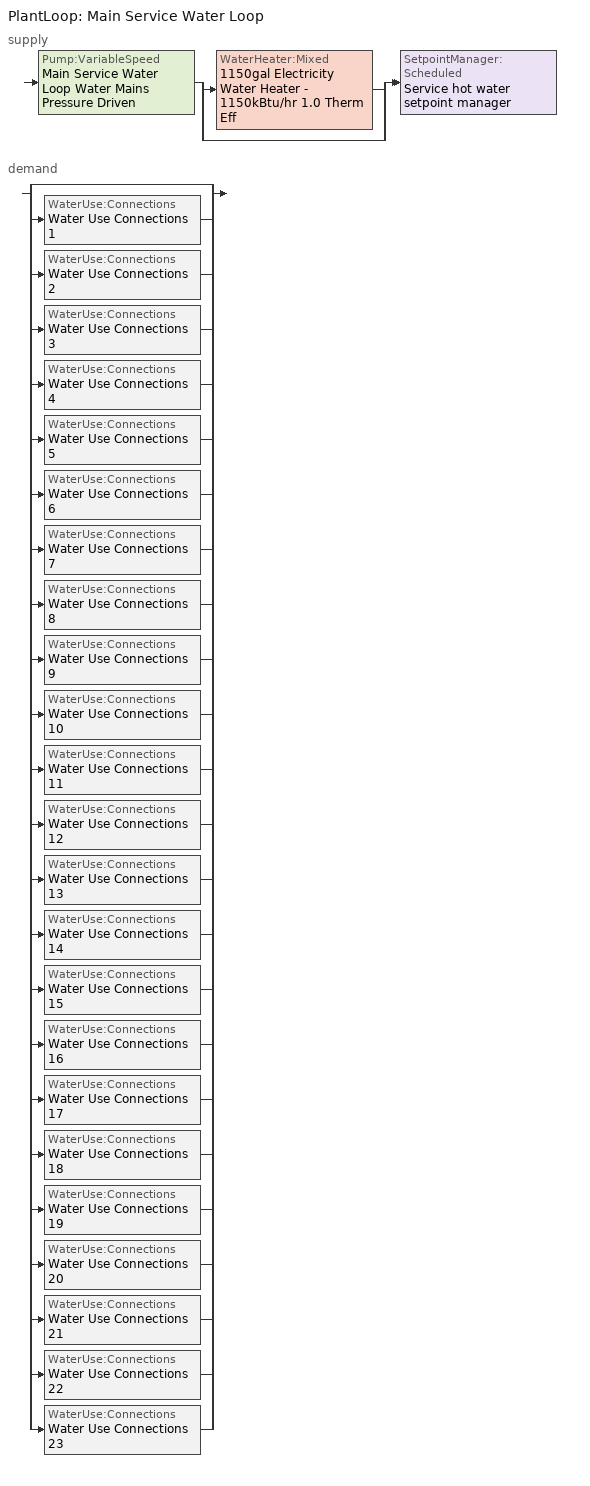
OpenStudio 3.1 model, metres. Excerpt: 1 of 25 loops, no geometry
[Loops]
PlantLoop 'Main Service Water Loop'
 supply: Pump:VariableSpeed 'Main Service Water Loop Water Mains Pressure Driven' > split
  | WaterHeater:Mixed '1150gal Electricity Water Heater - 1150kBtu/hr 1.0 Therm Eff'
  | bypass
  join > SetpointManager:Scheduled 'Service hot water setpoint manager'
 demand: split
  | bypass
  | WaterUse:Connections 'Water Use Connections 1'
  | WaterUse:Connections 'Water Use Connections 2'
  | WaterUse:Connections 'Water Use Connections 3'
  | WaterUse:Connections 'Water Use Connections 4'
  | WaterUse:Connections 'Water Use Connections 5'
  | WaterUse:Connections 'Water Use Connections 6'
  | WaterUse:Connections 'Water Use Connections 7'
  | WaterUse:Connections 'Water Use Connections 8'
  | WaterUse:Connections 'Water Use Connections 9'
  | WaterUse:Connections 'Water Use Connections 10'
  | WaterUse:Connections 'Water Use Connections 11'
  | WaterUse:Connections 'Water Use Connections 12'
  | WaterUse:Connections 'Water Use Connections 13'
  | WaterUse:Connections 'Water Use Connections 14'
  | WaterUse:Connections 'Water Use Connections 15'
  | WaterUse:Connections 'Water Use Connections 16'
  | WaterUse:Connections 'Water Use Connections 17'
  | WaterUse:Connections 'Water Use Connections 18'
  | WaterUse:Connections 'Water Use Connections 19'
  | WaterUse:Connections 'Water Use Connections 20'
  | WaterUse:Connections 'Water Use Connections 21'
  | WaterUse:Connections 'Water Use Connections 22'
  | WaterUse:Connections 'Water Use Connections 23'
[PlantLoop]
Main Service Water Loop: Glycol Concentration=0; Maximum Loop Temperature {C}=60; Minimum Loop Temperature {C}=10; Plant Loop Volume {m3}=Autocalculate; Load Distribution Scheme=Optimal
[Sizing:Plant]
Main Service Water Loop: Loop Type=Heating; Design Loop Exit Temperature {C}=60; Loop Design Temperature Difference {deltaC}=5; Sizing Option=NonCoincident; Zone Timesteps in Averaging Window=1; Coincident Sizing Factor Mode=None
[SetpointManager:Scheduled]
Service hot water setpoint manager: Control Variable=Temperature; Schedule=Service Water Loop Temp - 140F; Setpoint Node or NodeList=Main Service Water Loop Supply Outlet Node
[Pump:VariableSpeed]
Main Service Water Loop Water Mains Pressure Driven: Rated Pump Head {Pa}=0.001; Motor Efficiency=0.855; Pump Control Type=Continuous; Skin Loss Radiative Fraction=0.5; Design Power Sizing Method=PowerPerFlowPerPressure; Design Electric Power per Unit Flow Rate {W/(m3/s)}=348701.1; Design Shaft Power per Unit Flow Rate per Unit Head {W-s/m3-Pa}=1.28205; Design Minimum Flow Rate Fraction=0
[WaterHeater:Mixed]
1150gal Electricity Water Heater - 1150kBtu/hr 1.0 Therm Eff: Tank Volume {m3}=4.35322; Setpoint Temperature Schedule=Service Water Loop Temp - 140F; Deadband Temperature Difference {deltaC}=2; Maximum Temperature Limit {C}=60; Heater Control Type=Cycle; Heater Maximum Capacity {W}=337032; Heater Fuel Type=Electricity; Heater Thermal Efficiency=1; Off Cycle Parasitic Fuel Consumption Rate {W}=1889; Off Cycle Parasitic Fuel Type=Electricity; Off Cycle Parasitic Heat Fraction to Tank=0; On Cycle Parasitic Fuel Consumption Rate {W}=1889; On Cycle Parasitic Fuel Type=Electricity; On Cycle Parasitic Heat Fraction to Tank=0; Ambient Temperature Indicator=Schedule; Ambient Temperature Schedule=Water Heater Ambient Temp Schedule - 71.6f; Off Cycle Loss Coefficient to Ambient Temperature {W/K}=46.3637; On Cycle Loss Coefficient to Ambient Temperature {W/K}=46.3637; Use Side Effectiveness=1; Source Side Effectiveness=1; Use Side Design Flow Rate {m3/s}=autosize; Source Side Design Flow Rate {m3/s}=autosize; Indirect Water Heating Recovery Time {hr}=1.5; Source Side Flow Control Mode=IndirectHeatPrimarySetpoint
[WaterUse:Connections]
Name | Water Use Equipment Name 1
Water Use Connections 1 | G N1 Apartment Service Water Use 0.06gpm
Water Use Connections 2 | G N2 Apartment Service Water Use 0.06gpm
Water Use Connections 3 | G NE Apartment Service Water Use 0.06gpm
Water Use Connections 4 | G NW Apartment Service Water Use 0.06gpm
Water Use Connections 5 | G S1 Apartment Service Water Use 0.06gpm
Water Use Connections 6 | G S2 Apartment Service Water Use 0.06gpm
Water Use Connections 7 | G SW Apartment Service Water Use 0.06gpm
Water Use Connections 8 | M N1 Apartment Service Water Use 0.12gpm
Water Use Connections 9 | M N2 Apartment Service Water Use 0.12gpm
Water Use Connections 10 | M NE Apartment Service Water Use 0.12gpm
Water Use Connections 11 | M NW Apartment Service Water Use 0.12gpm
Water Use Connections 12 | M S1 Apartment Service Water Use 0.12gpm
Water Use Connections 13 | M S2 Apartment Service Water Use 0.12gpm
Water Use Connections 14 | M SE Apartment Service Water Use 0.12gpm
Water Use Connections 15 | M SW Apartment Service Water Use 0.12gpm
Water Use Connections 16 | T N1 Apartment Service Water Use 0.06gpm
Water Use Connections 17 | T N2 Apartment Service Water Use 0.06gpm
Water Use Connections 18 | T S1 Apartment Service Water Use 0.06gpm
Water Use Connections 19 | T S2 Apartment Service Water Use 0.06gpm
Water Use Connections 20 | T NE Apartment Service Water Use 0.06gpm
Water Use Connections 21 | T NW Apartment Service Water Use 0.06gpm
Water Use Connections 22 | T SE Apartment Service Water Use 0.06gpm
Water Use Connections 23 | T SW Apartment Service Water Use 0.06gpm
[WaterUse:Equipment:Definition] Sensible Fraction Schedule=Fraction Sensible - 0.2; Latent Fraction Schedule=Fraction Latent - 0.05
Name | Peak Flow Rate {m3/s} | Target Temperature Schedule
G N1 Apartment Service Water Use Def 0.06gpm | 3.65885e-06 | Mixed Water At Faucet Temp - 140F
G N2 Apartment Service Water Use Def 0.06gpm | 3.65885e-06 | Mixed Water At Faucet Temp - 140F 1
G NE Apartment Service Water Use Def 0.06gpm | 3.65885e-06 | Mixed Water At Faucet Temp - 140F 2
G NW Apartment Service Water Use Def 0.06gpm | 3.65885e-06 | Mixed Water At Faucet Temp - 140F 3
G S1 Apartment Service Water Use Def 0.06gpm | 3.65885e-06 | Mixed Water At Faucet Temp - 140F 4
G S2 Apartment Service Water Use Def 0.06gpm | 3.65885e-06 | Mixed Water At Faucet Temp - 140F 5
G SW Apartment Service Water Use Def 0.06gpm | 3.65885e-06 | Mixed Water At Faucet Temp - 140F 6
M N1 Apartment Service Water Use Def 0.12gpm | 7.3177e-06 | Mixed Water At Faucet Temp - 140F 7
M N2 Apartment Service Water Use Def 0.12gpm | 7.3177e-06 | Mixed Water At Faucet Temp - 140F 8
M NE Apartment Service Water Use Def 0.12gpm | 7.3177e-06 | Mixed Water At Faucet Temp - 140F 9
M NW Apartment Service Water Use Def 0.12gpm | 7.3177e-06 | Mixed Water At Faucet Temp - 140F 10
M S1 Apartment Service Water Use Def 0.12gpm | 7.3177e-06 | Mixed Water At Faucet Temp - 140F 11
M S2 Apartment Service Water Use Def 0.12gpm | 7.3177e-06 | Mixed Water At Faucet Temp - 140F 12
M SE Apartment Service Water Use Def 0.12gpm | 7.3177e-06 | Mixed Water At Faucet Temp - 140F 13
M SW Apartment Service Water Use Def 0.12gpm | 7.3177e-06 | Mixed Water At Faucet Temp - 140F 14
T N1 Apartment Service Water Use Def 0.06gpm | 3.65885e-06 | Mixed Water At Faucet Temp - 140F 15
T N2 Apartment Service Water Use Def 0.06gpm | 3.65885e-06 | Mixed Water At Faucet Temp - 140F 16
T S1 Apartment Service Water Use Def 0.06gpm | 3.65885e-06 | Mixed Water At Faucet Temp - 140F 17
T S2 Apartment Service Water Use Def 0.06gpm | 3.65885e-06 | Mixed Water At Faucet Temp - 140F 18
T NE Apartment Service Water Use Def 0.06gpm | 3.65885e-06 | Mixed Water At Faucet Temp - 140F 19
T NW Apartment Service Water Use Def 0.06gpm | 3.65885e-06 | Mixed Water At Faucet Temp - 140F 20
T SE Apartment Service Water Use Def 0.06gpm | 3.65885e-06 | Mixed Water At Faucet Temp - 140F 21
T SW Apartment Service Water Use Def 0.06gpm | 3.65885e-06 | Mixed Water At Faucet Temp - 140F 22
[WaterUse:Equipment] Flow Rate Fraction Schedule=ApartmentMidRise APT_DHW_SCH
Name | Water Use Equipment Definition
G N1 Apartment Service Water Use 0.06gpm | G N1 Apartment Service Water Use Def 0.06gpm
G N2 Apartment Service Water Use 0.06gpm | G N2 Apartment Service Water Use Def 0.06gpm
G NE Apartment Service Water Use 0.06gpm | G NE Apartment Service Water Use Def 0.06gpm
G NW Apartment Service Water Use 0.06gpm | G NW Apartment Service Water Use Def 0.06gpm
G S1 Apartment Service Water Use 0.06gpm | G S1 Apartment Service Water Use Def 0.06gpm
G S2 Apartment Service Water Use 0.06gpm | G S2 Apartment Service Water Use Def 0.06gpm
G SW Apartment Service Water Use 0.06gpm | G SW Apartment Service Water Use Def 0.06gpm
M N1 Apartment Service Water Use 0.12gpm | M N1 Apartment Service Water Use Def 0.12gpm
M N2 Apartment Service Water Use 0.12gpm | M N2 Apartment Service Water Use Def 0.12gpm
M NE Apartment Service Water Use 0.12gpm | M NE Apartment Service Water Use Def 0.12gpm
M NW Apartment Service Water Use 0.12gpm | M NW Apartment Service Water Use Def 0.12gpm
M S1 Apartment Service Water Use 0.12gpm | M S1 Apartment Service Water Use Def 0.12gpm
M S2 Apartment Service Water Use 0.12gpm | M S2 Apartment Service Water Use Def 0.12gpm
M SE Apartment Service Water Use 0.12gpm | M SE Apartment Service Water Use Def 0.12gpm
M SW Apartment Service Water Use 0.12gpm | M SW Apartment Service Water Use Def 0.12gpm
T N1 Apartment Service Water Use 0.06gpm | T N1 Apartment Service Water Use Def 0.06gpm
T N2 Apartment Service Water Use 0.06gpm | T N2 Apartment Service Water Use Def 0.06gpm
T S1 Apartment Service Water Use 0.06gpm | T S1 Apartment Service Water Use Def 0.06gpm
T S2 Apartment Service Water Use 0.06gpm | T S2 Apartment Service Water Use Def 0.06gpm
T NE Apartment Service Water Use 0.06gpm | T NE Apartment Service Water Use Def 0.06gpm
T NW Apartment Service Water Use 0.06gpm | T NW Apartment Service Water Use Def 0.06gpm
T SE Apartment Service Water Use 0.06gpm | T SE Apartment Service Water Use Def 0.06gpm
T SW Apartment Service Water Use 0.06gpm | T SW Apartment Service Water Use Def 0.06gpm
[Schedule:Ruleset]
Service Water Loop Temp - 140F: Default Day Schedule=Service Water Loop Temp - 140F Default
Water Heater Ambient Temp Schedule - 71.6f: Default Day Schedule=Water Heater Ambient Temp Schedule - 71.6f Default
Fraction Sensible - 0.2: Default Day Schedule=Fraction Sensible - 0.2 Default
Fraction Latent - 0.05: Default Day Schedule=Fraction Latent - 0.05 Default
Mixed Water At Faucet Temp - 140F: Default Day Schedule=Mixed Water At Faucet Temp - 140F Default
ApartmentMidRise APT_DHW_SCH: Default Day Schedule=ApartmentMidRise APT_DHW_SCH Default; Summer Design Day Schedule=ApartmentMidRise APT_DHW_SCH Summer Design Day; Winter Design Day Schedule=ApartmentMidRise APT_DHW_SCH Winter Design Day
Mixed Water At Faucet Temp - 140F 1: Default Day Schedule=Mixed Water At Faucet Temp - 140F Default 1
Mixed Water At Faucet Temp - 140F 2: Default Day Schedule=Mixed Water At Faucet Temp - 140F Default 2
Mixed Water At Faucet Temp - 140F 3: Default Day Schedule=Mixed Water At Faucet Temp - 140F Default 3
Mixed Water At Faucet Temp - 140F 4: Default Day Schedule=Mixed Water At Faucet Temp - 140F Default 4
Mixed Water At Faucet Temp - 140F 5: Default Day Schedule=Mixed Water At Faucet Temp - 140F Default 5
Mixed Water At Faucet Temp - 140F 6: Default Day Schedule=Mixed Water At Faucet Temp - 140F Default 6
Mixed Water At Faucet Temp - 140F 7: Default Day Schedule=Mixed Water At Faucet Temp - 140F Default 7
Mixed Water At Faucet Temp - 140F 8: Default Day Schedule=Mixed Water At Faucet Temp - 140F Default 8
Mixed Water At Faucet Temp - 140F 9: Default Day Schedule=Mixed Water At Faucet Temp - 140F Default 9
Mixed Water At Faucet Temp - 140F 10: Default Day Schedule=Mixed Water At Faucet Temp - 140F Default 10
Mixed Water At Faucet Temp - 140F 11: Default Day Schedule=Mixed Water At Faucet Temp - 140F Default 11
Mixed Water At Faucet Temp - 140F 12: Default Day Schedule=Mixed Water At Faucet Temp - 140F Default 12
Mixed Water At Faucet Temp - 140F 13: Default Day Schedule=Mixed Water At Faucet Temp - 140F Default 13
Mixed Water At Faucet Temp - 140F 14: Default Day Schedule=Mixed Water At Faucet Temp - 140F Default 14
Mixed Water At Faucet Temp - 140F 15: Default Day Schedule=Mixed Water At Faucet Temp - 140F Default 15
Mixed Water At Faucet Temp - 140F 16: Default Day Schedule=Mixed Water At Faucet Temp - 140F Default 16
Mixed Water At Faucet Temp - 140F 17: Default Day Schedule=Mixed Water At Faucet Temp - 140F Default 17
Mixed Water At Faucet Temp - 140F 18: Default Day Schedule=Mixed Water At Faucet Temp - 140F Default 18
Mixed Water At Faucet Temp - 140F 19: Default Day Schedule=Mixed Water At Faucet Temp - 140F Default 19
Mixed Water At Faucet Temp - 140F 20: Default Day Schedule=Mixed Water At Faucet Temp - 140F Default 20
Mixed Water At Faucet Temp - 140F 21: Default Day Schedule=Mixed Water At Faucet Temp - 140F Default 21
Mixed Water At Faucet Temp - 140F 22: Default Day Schedule=Mixed Water At Faucet Temp - 140F Default 22
[Schedule:Day]
Service Water Loop Temp - 140F Default; Mixed Water At Faucet Temp - 140F Default; Mixed Water At Faucet Temp - 140F Default 1; Mixed Water At Faucet Temp - 140F Default 2; Mixed Water At Faucet Temp - 140F Default 3; Mixed Water At Faucet Temp - 140F Default 4; Mixed Water At Faucet Temp - 140F Default 5; Mixed Water At Faucet Temp - 140F Default 6; Mixed Water At Faucet Temp - 140F Default 7; Mixed Water At Faucet Temp - 140F Default 8; Mixed Water At Faucet Temp - 140F Default 9; Mixed Water At Faucet Temp - 140F Default 10; Mixed Water At Faucet Temp - 140F Default 11; Mixed Water At Faucet Temp - 140F Default 12; Mixed Water At Faucet Temp - 140F Default 13; Mixed Water At Faucet Temp - 140F Default 14; Mixed Water At Faucet Temp - 140F Default 15; Mixed Water At Faucet Temp - 140F Default 16; Mixed Water At Faucet Temp - 140F Default 17; Mixed Water At Faucet Temp - 140F Default 18; Mixed Water At Faucet Temp - 140F Default 19; Mixed Water At Faucet Temp - 140F Default 20; Mixed Water At Faucet Temp - 140F Default 21; Mixed Water At Faucet Temp - 140F Default 22: 24, 0, 60
Water Heater Ambient Temp Schedule - 71.6f Default: 24, 0, 22
Fraction Sensible - 0.2 Default: 24, 0, 0.2
Fraction Latent - 0.05 Default: 24, 0, 0.05
ApartmentMidRise APT_DHW_SCH Default; ApartmentMidRise APT_DHW_SCH Winter Design Day; ApartmentMidRise APT_DHW_SCH Summer Design Day: 1, 0, 0.08, 2, 0, 0.04, 4, 0, 0.01, 5, 0, 0.04, 6, 0, 0.27, 7, 0, 0.94, 8, 0, 1, 9, 0, 0.96, 10, 0, 0.84, 11, 0, 0.76, 12, 0, 0.61, 13, 0, 0.53, 14, 0, 0.47, 15, 0, 0.41, 16, 0, 0.47, 17, 0, 0.55, 18, 0, 0.73, 19, 0, 0.86, 20, 0, 0.82, 21, 0, 0.75, 22, 0, 0.61, 23, 0, 0.53, 24, 0, 0.29
